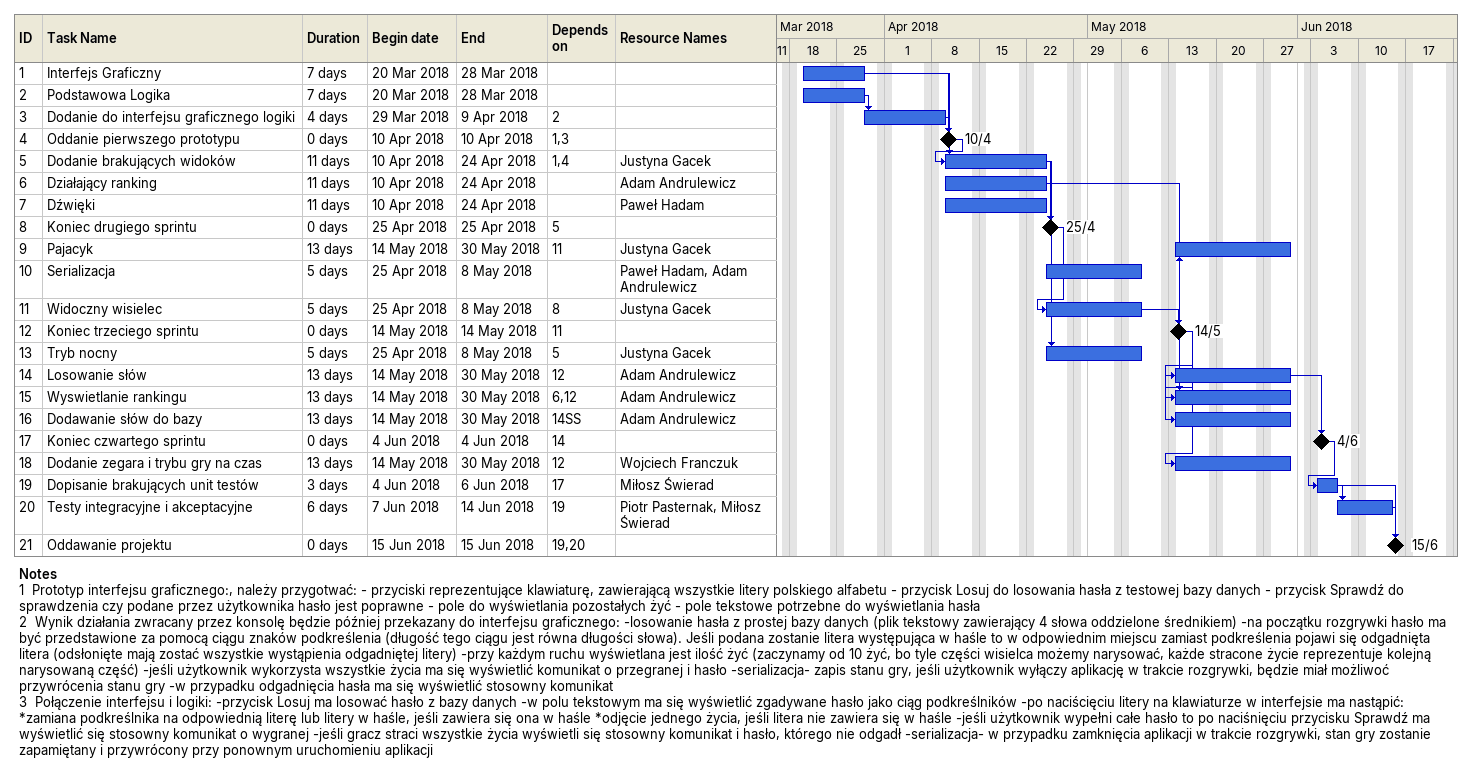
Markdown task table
| ID | Task | Duration | Start | Finish | Predecessors | Resources |
|---|---|---|---|---|---|---|
| 1 | Interfejs Graficzny | 7d | 2018-03-20 | 2018-03-28 |  |  |
| 2 | Podstawowa Logika | 7d | 2018-03-20 | 2018-03-28 |  |  |
| 3 | Dodanie do interfejsu graficznego logiki | 4d | 2018-03-29 | 2018-04-09 | 2 |  |
| 4 | Oddanie pierwszego prototypu | 0d | 2018-04-10 | 2018-04-10 | 1, 3 |  |
| 5 | Dodanie brakujących widoków | 11d | 2018-04-10 | 2018-04-24 | 1, 4 | Justyna Gacek |
| 6 | Działający ranking | 11d | 2018-04-10 | 2018-04-24 |  | Adam Andrulewicz |
| 7 | Dźwięki | 11d | 2018-04-10 | 2018-04-24 |  | Paweł Hadam |
| 8 | Koniec drugiego sprintu | 0d | 2018-04-25 | 2018-04-25 | 5 |  |
| 9 | Pajacyk | 13d | 2018-05-14 | 2018-05-30 | 11 | Justyna Gacek |
| 10 | Serializacja | 5d | 2018-04-25 | 2018-05-08 |  | Paweł Hadam, Adam Andrulewicz |
| 11 | Widoczny wisielec | 5d | 2018-04-25 | 2018-05-08 | 8 | Justyna Gacek |
| 12 | Koniec trzeciego sprintu | 0d | 2018-05-14 | 2018-05-14 | 11 |  |
| 13 | Tryb nocny | 5d | 2018-04-25 | 2018-05-08 | 5 | Justyna Gacek |
| 14 | Losowanie słów | 13d | 2018-05-14 | 2018-05-30 | 12 | Adam Andrulewicz |
| 15 | Wyswietlanie rankingu | 13d | 2018-05-14 | 2018-05-30 | 6, 12 | Adam Andrulewicz |
| 16 | Dodawanie słów do bazy | 13d | 2018-05-14 | 2018-05-30 | 14SS | Adam Andrulewicz |
| 17 | Koniec czwartego sprintu | 0d | 2018-06-04 | 2018-06-04 | 14 |  |
| 18 | Dodanie zegara i trybu gry na czas | 13d | 2018-05-14 | 2018-05-30 | 12 | Wojciech Franczuk |
| 19 | Dopisanie brakujących unit testów | 3d | 2018-06-04 | 2018-06-06 | 17 | Miłosz Świerad |
| 20 | Testy integracyjne i akceptacyjne | 6d | 2018-06-07 | 2018-06-14 | 19 | Piotr Pasternak, Miłosz Świerad |
| 21 | Oddawanie projektu | 0d | 2018-06-15 | 2018-06-15 | 19, 20 |  |

Notes
- 1: Prototyp interfejsu graficznego:, należy przygotwać: - przyciski reprezentujące klawiaturę, zawierającą wszystkie litery polskiego alfabetu - przycisk Losuj do losowania hasła z testowej bazy danych - przycisk Sprawdź do sprawdzenia czy podane przez użytkownika hasło jest poprawne - pole do wyświetlania pozostałych żyć - pole tekstowe potrzebne do wyświetlania hasła
- 2: Wynik działania zwracany przez konsolę będzie później przekazany do interfejsu graficznego: -losowanie hasła z prostej bazy danych (plik tekstowy zawierający 4 słowa oddzielone średnikiem) -na początku rozgrywki hasło ma być przedstawione za pomocą ciągu znaków podkreślenia (długość tego ciągu jest równa długości słowa). Jeśli podana zostanie litera występująca w haśle to w odpowiednim miejscu zamiast podkreślenia pojawi się odgadnięta litera (odsłonięte mają zostać wszystkie wystąpienia odgadniętej litery) -przy każdym ruchu wyświetlana jest ilość żyć (zaczynamy od 10 żyć, bo tyle części wisielca możemy narysować, każde stracone życie reprezentuje kolejną narysowaną część) -jeśli użytkownik wykorzysta wszystkie życia ma się wyświetlić komunikat o przegranej i hasło -serializacja- zapis stanu gry, jeśli użytkownik wyłączy aplikację w trakcie rozgrywki, będzie miał możliwoć przywrócenia stanu gry -w przypadku odgadnięcia hasła ma się wyświetlić stosowny komunikat
- 3: Połączenie interfejsu i logiki: -przycisk Losuj ma losować hasło z bazy danych -w polu tekstowym ma się wyświetlić zgadywane hasło jako ciąg podkreślników -po naciścięciu litery na klawiaturze w interfejsie ma nastąpić: *zamiana podkreślnika na odpowiednią literę lub litery w haśle, jeśli zawiera się ona w haśle *odjęcie jednego życia, jeśli litera nie zawiera się w haśle -jeśli użytkownik wypełni całe hasło to po naciśnięciu przycisku Sprawdź ma wyświetlić się stosowny komunikat o wygranej -jeśli gracz straci wszystkie życia wyświetli się stosowny komunikat i hasło, którego nie odgadł -serializacja- w przypadku zamknięcia aplikacji w trakcie rozgrywki, stan gry zostanie zapamiętany i przywrócony przy ponownym uruchomieniu aplikacji
